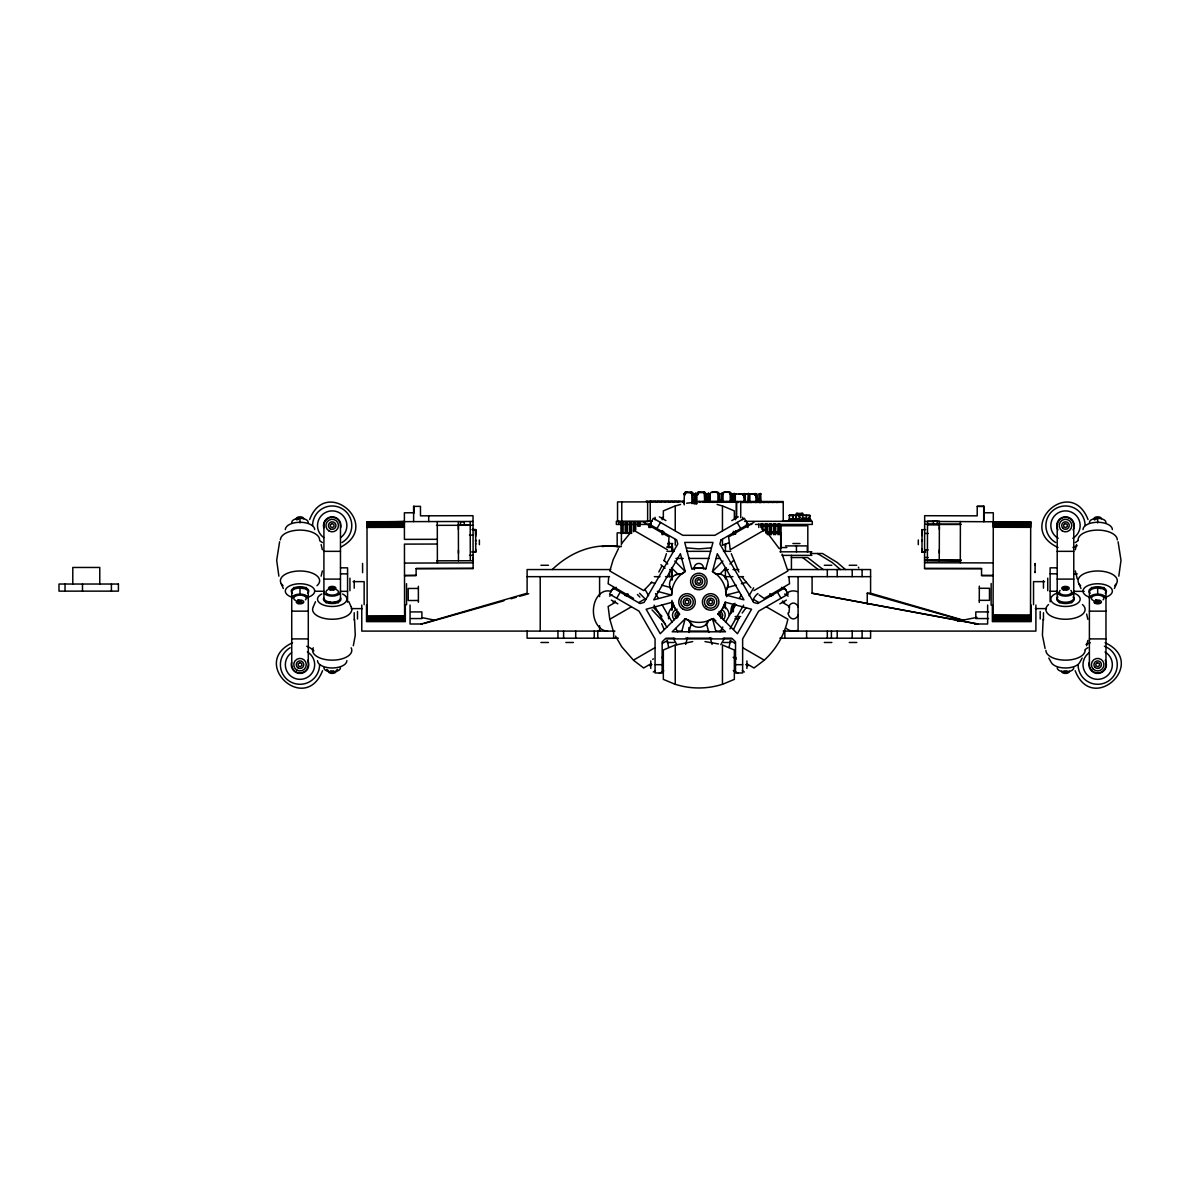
<?xml version="1.0" encoding="UTF-8"?>
<svg xmlns="http://www.w3.org/2000/svg" width="1180" height="1180" viewBox="0 0 1180 1180"><rect width="100%" height="100%" fill="white"/><g stroke="black" fill="none" stroke-linecap="round" stroke-linejoin="round"><path stroke-width="1.5" d="M362.599 572.654L362.57 563.421M475.658 534.57L475.643 529.614L472.015 529.614L475.643 529.687L475.673 536.369M671.892 610.34L671.907 602.995M671.936 579.115L671.936 569.925M671.951 551.562L671.966 543.744L673.101 551.104M671.951 609.47L671.966 600.34M671.981 580.265L671.995 567.477M672.01 551.06L672.025 543.759M683.987 503.624L684.474 493.122L685.742 492.06L690.005 492.031L691.849 494.273L691.923 503.624M696.76 503.624L696.834 494.243L698.516 492.06L702.793 492.031L704.239 493.211L704.711 501.839M710.006 501.825L710.021 494.656A3.083 2.183 -90 0 1 711.761 492.06L716.024 492.031A3.127 2.213 -90 0 1 717.927 494.671L717.942 501.839M725.39 608.659L725.39 602.98M725.405 579.011L725.42 567.949M725.42 551.355L725.435 543.98M925.607 552.255L921.978 552.24L922.023 534.629M922.008 541.192L922.008 540.145L922.008 540.942M922.037 535.617L922.037 529.614L922.023 534.363M961.066 560.825L927.392 560.382M939.339 529.363L939.354 521.221L927.524 521.191L927.392 560.751M993.073 620.562L993.309 512.784L984.076 512.769M792.812 519.51L796.117 518.772L796.131 515.453M918.291 544.673L918.306 539.983M981.554 575.53L993.162 575.545L981.554 575.53L981.568 568.568L924.545 568.539L924.663 515.704L977.202 515.837L977.232 506.353L984.091 506.368L984.061 521.59M939.295 553.096L939.354 526.649M960.387 521.53L960.299 562.742M983.692 521.59L983.722 506.368M1030.7 521.781L1030.494 620.591L993.073 620.474M1035.096 571.813C1035.081 576.725 1035.126 557.904 1035.111 565.073M921.993 551.399L922.008 548.626M922.023 533.611L922.037 529.687L925.666 529.614M933.424 524.436L933.439 520.749L937.23 520.749L937.215 524.451M939.295 549.909L939.221 560.766M979.282 602.449L979.326 586.135M991.112 605.163L991.156 583.481M404.489 563.096L473.121 562.86M416.127 575.427L404.519 575.545L416.127 575.53L416.112 568.568L473.136 568.45L416.112 568.568M437.382 562.934L437.293 521.56M725.42 547.358L725.449 544.039M475.643 529.614L475.717 552.24L472.089 552.255M921.978 552.24L925.621 551.694M437.338 544.039L404.445 544.113L404.607 620.606L367.201 620.591L404.622 620.031M608.674 577.625L608.143 583.746L633.557 598.422M668.544 543.066L669.06 536.944L643.646 522.268M789.007 612.612L789.538 606.49L782.192 602.257M806.338 515.453L806.338 517.961L802.828 517.961L802.828 515.321L809.746 515.453M1043.15 619.294L1042.412 635.224L1045.082 648.454M729.152 647.186L730.154 641.124M728.119 585.28L725.612 591.254L726.128 595.118L743.931 599.853L717.293 553.7L712.484 571.489A27.288 27.288 0 0 1 726.128 595.118L738.592 591.814M321.137 576.165L322.346 570.943M353.322 645.726L355.269 635.224L354.531 619.294M1075.334 549.747L1076.558 544.526M1086.618 645.726L1087.842 640.504M1118.802 576.165L1121 560.338L1118.094 541.782M666.39 553.7L664.075 560.913M279.601 541.782L276.681 560.338L278.878 576.165M685.639 644.413L687.468 637.584M688.84 632.48L691.126 623.94M705.906 568.775L712.971 542.417L684.725 542.417L691.775 568.775A27.288 27.288 0 0 1 705.906 568.775L698.84 567.831L691.775 568.775M681.834 631.197L685.197 618.748A27.288 27.288 0 0 0 712.484 618.748L725.479 631.802L672.202 631.802L685.197 618.748L688.81 620.252L692.734 625.385M720.228 616.845L720.98 614.942L719.712 613.335L717.691 613.63M309.661 519.525C326.241 475.924 382.202 525.262 341.035 546.93M322.538 670.712C305.045 715.39 249.083 662.747 292.566 642.731M725.199 602.183L722.47 608.762L718.133 614.411L737.426 633.704L751.557 609.249L725.199 602.183A27.288 27.288 0 0 1 718.133 614.411M733.606 629.338L738.887 618.246M313.423 606.446L315.503 601.741M1114.377 588.51L1116.457 583.805M791.057 518.625L790.526 519.79M798.536 518.625L798.005 519.79M789.199 519.79L789.745 518.625L791.308 518.625L790.851 520.011M796.692 519.79L797.223 518.625L798.786 518.625L798.329 520.011M789.523 520.011L789.981 518.625M797.016 520.011L797.459 518.625M705.861 624.692L708.959 620.208L712.484 618.748L715.847 631.197M618.409 548.685L613.128 559.777L609.824 570.987L643.779 590.59L651.832 582.124M658.809 572.005L661.655 566.562M1082.178 658.057L1079.671 662.541A14.676 7.331 0 0 1 1065.496 667.983A14.676 7.331 0 0 1 1051.321 662.541L1048.799 658.057M616.712 598.26L620.267 592.109M656.95 528.581L660.505 522.43M720.051 631.757L722.809 626.993M725.553 622.214L735.671 604.706M739.344 598.349L741.173 595.163M720.803 644.663L724.446 638.336M729.919 628.866L743.606 605.163M749.079 595.694L753.637 587.788M792.857 515.601L789.302 515.321L789.302 520.011M621.698 543.493L629.442 533.965M742.161 613.04L745.849 608.128M744.3 494.051L742.692 494.995L745.332 494.081L745.244 502.503L745.318 497.237A4.145 2.935 -90 0 0 742.795 494.051L732.352 494.022A3.216 2.272 -90 0 0 730.966 494.686M788.609 519.79L810.852 520.056L808.757 519.82M694.504 503.963L694.504 493.815L696.126 493.24L696.628 503.963M707.558 502.282L708.074 493.24L709.696 493.815L709.696 502.282M720.921 502.282L721.423 493.24L723.045 493.815L723.045 502.282M733.178 502.282L733.178 493.815L736.158 493.992M738.562 494.007L740.686 494.007M745.967 494.037L748.105 494.037M750.406 494.037L752.53 494.037M758.976 502.533L758.976 494.066L760.598 493.491L761.1 502.533M722.883 561.046L712.484 571.489L715.508 573.819L720.951 574.262M679.547 614.411L660.254 633.704L646.139 609.249L672.482 602.183A27.288 27.288 0 0 0 679.547 614.411L675.211 608.762L672.482 602.183M719.918 574.041L726.172 567.787M729.933 564.04L733.68 560.294M651.98 502.193L653.042 501.264L653.042 502.193M656.272 502.193L657.319 501.264L657.319 502.193M660.549 502.193L661.597 501.264L661.597 502.193M664.827 502.193L665.889 501.264L665.889 502.193M669.119 502.193L670.166 501.264L670.166 502.193M673.397 502.193L674.444 501.264L674.444 502.193M677.674 502.193L678.736 501.264L678.736 502.193M681.966 502.193L683.014 501.264L683.014 502.193M704.121 502.385L705.183 501.441L705.183 502.385M708.413 502.385L709.46 501.441L709.46 502.385M712.691 502.385L713.753 501.441L713.753 502.385M716.968 502.385L718.03 501.441L718.03 502.385M721.26 502.385L722.308 501.441L722.308 502.385M725.538 502.385L726.6 501.441L726.6 502.385M729.815 502.385L730.877 501.441L730.877 502.385M734.108 502.385L735.155 501.441L735.155 502.385M742.5 502.503L743.562 501.574L743.562 502.503M746.793 502.503L747.84 501.574L747.84 502.503M751.07 502.503L752.117 501.574L752.117 502.503M755.348 502.503L756.41 501.574L756.41 502.503M759.64 502.503L760.687 501.574L760.687 502.503M763.917 502.503L764.965 501.574L764.965 502.503M768.195 502.503L769.257 501.574L769.257 502.503M772.487 502.503L773.534 501.574L773.534 502.503M776.764 502.503L777.812 501.574L777.812 502.503M781.042 502.503L782.104 501.574L782.104 502.503M693.265 503.624L692.616 492.901L684.916 492.547M706.053 501.839L705.183 492.635L697.69 492.547M763.829 660.549L754.035 667.983L746.689 663.735M796.117 518.772L794.332 519.51M611.314 590.148L616.196 587.33M731.792 520.601L738.311 516.84M609.544 596.121L612.007 594.691M613.099 602.272L615.193 601.062M624.825 595.502L627.863 593.747M615.488 602.257L608.143 606.49L609.691 618.674M626.226 596.062L628.439 594.779M754.035 522.268L728.621 536.944L730.154 549.128M631.197 606.918L609.824 619.249L613.128 630.474M638.808 602.523L643.779 599.661M730.302 549.703L764.257 530.1M654.797 647.805L633.439 660.151L621.698 646.758L615.547 636.123M662.408 643.41L667.379 640.548M753.902 590.59L787.856 570.987L782.134 554.128M650.991 663.735L643.646 667.983L633.867 660.549M661.715 657.555L662.924 656.847M649.782 665.815L651.876 664.591M653.322 671.966L655.431 670.742M659.384 673.411L663.735 670.889M779.847 603.85L786.367 600.089M652.673 659.251L653.44 658.868M1072.93 547.505L1077.148 545.765M1086.013 644.487L1090.232 642.731M330.297 589.735L330.297 587.891L333.793 587.64L334.102 588.643L332.495 589.292M298.098 601.594L298.098 599.75L301.903 602.346L298.407 602.611L298.098 601.594L299.705 600.959M301.903 600.502L300.31 601.136L300.31 602.98M1063.593 589.735L1063.593 587.891L1067.104 587.64L1067.399 588.643L1065.791 589.292M1095.778 601.594L1095.778 599.75L1099.583 602.346L1096.072 602.611L1095.778 601.594L1097.385 600.959M1099.583 600.502L1097.975 601.136L1097.975 602.98M1065.791 672.541L1067.399 671.907M674.665 506.132L663.337 510.896L663.337 519.377M723.016 544.998L728.783 542.844M674.665 645.239L663.337 650.003L663.337 679.356L674.665 684.12M723.016 684.12L734.344 679.356L734.344 650.003L723.016 645.239M792.812 519.997L793.815 520.011L792.857 515.321M675.683 574.704L682.099 573.864L685.197 571.489L680.388 553.7L653.75 599.853L671.553 595.118A27.288 27.288 0 0 1 685.197 571.489L674.798 561.046M421.231 623.999L527.106 593.23L527.106 569.557L610.798 569.557M680.58 504.435L675.24 505.969L675.24 530.646M424.092 623.497L503.86 600.797M510.955 598.776L516.265 597.257M519.82 596.254L528.684 593.732M727.662 587.404L736.187 585.118M741.32 583.746L746.439 582.374M957.393 621.27L976.952 617.376M679.488 613.335L677.453 613.63L676.701 615.532L677.969 617.14M686.598 503.226L692.704 502.488M711.083 547.904L698.84 548.892L686.598 547.904M692.704 641.596L675.24 645.077L675.24 684.282C690.477 689.194 707.218 689.194 722.455 684.282L722.455 645.077M795.999 515.321L795.999 518.772M803.197 515.321L802.164 515.321M796.131 515.336L809.893 515.321L809.893 520.011M413.59 506.382L420.464 506.353L420.478 515.837L473.018 515.704L473.136 568.539M413.605 512.769L404.386 512.799L404.43 539.378L437.338 539.304M473.033 521.472L366.98 521.737L367.201 620.591M366.98 521.944L404.401 521.59L366.98 522.224M366.98 522.607L404.401 522.519M366.98 523.079L404.401 523.005M366.98 523.64L404.401 523.566M366.98 524.289L404.401 524.215M366.995 524.997L404.401 524.923M458.356 521.575L458.371 525.115L470.2 525.085L470.304 560.382M436.526 525.351L473.047 525.262M366.995 525.764L404.401 525.675M366.995 526.56L404.416 526.486M366.995 527.401L404.416 527.312M469.493 535.145L473.062 535.13M472.059 551.694L475.688 551.679M469.537 555.352L473.106 555.352M436.615 560.825L473.121 560.736M418.369 588.451L408.192 588.466L408.221 600.517L418.399 600.487M367.187 615.886L404.607 615.798M367.187 616.727L404.607 616.653M367.187 617.538L404.607 617.465M367.187 618.291L404.607 618.217M367.187 618.969L404.607 618.88M367.187 619.544L404.607 619.456M404.607 619.928L367.201 620.016L374.326 620.09M685.447 492.163L687.07 492.06M698.236 492.163L699.858 492.06M685.167 492.325L686.509 492.325M690.816 492.414L692.159 492.414M697.955 492.325L699.283 492.325M703.59 492.414L704.947 492.414M691.052 492.635L692.395 492.635M703.826 492.635L705.183 492.635M691.259 492.901L692.616 492.901M704.047 492.901L705.404 492.901M691.451 493.211L692.808 493.211M697.247 493.122L698.59 493.122M704.239 493.211L705.596 493.211M684.297 493.461L685.624 493.461M691.878 493.24L692.94 493.815M697.085 493.461L698.413 493.461M704.947 493.24L706.009 493.815L706.009 502.282M730.007 493.24L731.63 493.815L731.63 502.282M691.613 493.535L692.97 493.535M704.401 493.535L705.758 493.535M684.164 493.83L685.492 493.83M691.746 493.904L693.102 493.904M694.504 493.815L696.628 493.815M696.938 493.83L698.265 493.83M704.534 493.904L706.009 493.815M707.558 493.815L709.696 493.815M719.372 493.815L718.31 493.24L719.372 493.815L719.299 502.385M720.921 493.815L723.045 493.815M729.505 493.815L731.63 493.815M733.178 493.815L735.317 493.815L735.317 502.282M756.793 497.429L756.793 494.037L743.12 494.051L745.244 494.051M758.976 494.066L761.1 494.066M684.061 494.243L685.388 494.243M691.849 494.273L693.191 494.273M696.834 494.243L698.162 494.243M704.622 494.273L705.979 494.273M743.429 494.287L744.757 494.287M753.106 494.051C757.752 493.491 757.899 499.214 757.28 502.4M683.987 494.656L685.329 494.656M691.908 494.671L693.25 494.671M696.775 494.656L698.103 494.656M704.681 494.671L706.038 494.671M743.164 494.479L744.492 494.479M754.079 494.273L755.967 494.686M742.913 494.715L744.241 494.715M754.669 494.686L756.233 494.951M754.935 494.951L756.483 495.261M755.185 495.261L756.69 495.6M755.407 495.6L756.882 495.983M755.598 495.983L757.044 496.397M755.746 496.397L757.177 496.824M755.879 496.824L757.265 497.267M718.709 500.276L721.688 500.276M756.557 500.276L759.551 500.276M719.048 500.571L721.998 500.571M645.962 501.264L684.267 501.264L684.267 504.848M698.103 501.441L783.24 501.574L783.24 521.28M797.827 513.433C790.851 513.448 808.374 513.433 801.367 513.448M789.302 515.321L797.621 515.321M789.405 515.453L802.312 515.321M799.199 516.309L799.273 516.309A10.502 7.434 90 0 0 809.893 516.324L809.746 516.324M792.931 518.772L793.063 515.336M789.981 519.082L791.308 519.082M797.459 519.082L798.786 519.082M801.19 519.82L803.3 520.056L802.194 520.056M800.866 520.056L801.781 519.82M808.418 520.056L809.333 519.82M810.852 520.056L809.303 518.654L810.07 519.82M647.378 520.985L652.142 520.985M782.311 521.206L789.125 521.206M651.729 521.324L616.358 521.324L616.358 524.436L649.915 524.436M744.492 521.324L812.283 521.324L812.283 524.436L755.495 524.436M746.335 524.436L751.822 524.436M762.752 525.779L807.813 525.779L807.813 551.812M663.116 531.929L663.942 531.929M766.735 531.929L768.416 531.929M770.997 531.929L772.664 531.929M775.245 531.929L776.912 531.929M630.533 532.873L617.17 532.873L617.17 546.65M732.795 532.873L735.627 532.873M765.79 532.873L780.673 532.873L780.673 551.812M667.629 543.523L672.718 543.523M792.886 543.523L799.996 543.523M785.556 545.898L807.312 545.898L807.312 551.812M666.626 547.077L671.361 547.077M668.101 547.535L672.099 547.535M780.423 547.535L786.854 547.535M323.91 551.34L340.474 551.34M666.921 551.34L674.223 551.34M686.981 551.34L710.699 551.34M723.473 551.34L730.759 551.34M1057.206 551.34L1073.771 551.34M779.951 551.812L811.84 551.812M810.439 553.509L822.519 553.509L837.225 562.476L845.47 569.557M782.03 555.367L811.84 555.367M791.338 557.535L807.666 557.535L823.227 569.557M675.875 558.435L683.22 558.435M688.737 558.435L708.944 558.435M716.304 558.435L719.977 558.435M540.927 565.279L548.449 565.279M824.319 565.279L831.841 565.279M849.217 565.279L856.739 565.279M340.474 567.831L347.569 567.831L347.569 602.183M1057.206 567.831L1050.112 567.831L1050.112 601.874M669.606 569.557L671.287 569.557M724.402 569.557L728.326 569.557M732.987 569.557L738.857 569.557M788.092 569.557L870.589 569.557L870.589 593.23L964.104 620.4M1050.112 573.819L1057.206 573.819M340.474 573.864L347.569 573.864M1073.771 573.864L1077.252 573.864M527.106 576.666L609.5 576.666M654.34 576.666L659.974 576.666M665.461 576.666L672.777 576.666M724.402 576.666L732.987 576.666M738.533 576.666L743.503 576.666M788.181 576.666L870.589 576.666M323.91 579.1L340.474 579.1M1057.206 579.1L1073.771 579.1M353.1 581.637L364.148 581.637L364.148 604.662M1044.58 581.637L1033.547 581.637L1033.547 604.662M315.237 591.254L323.91 591.254M1050.112 591.254L1057.206 591.254M340.474 591.342L347.569 591.342M1073.771 591.342L1084.184 591.342M812.091 576.666L812.091 593.23L978.161 623.999M867.241 604.086L867.241 593.23L870.589 593.23M736.158 605.37L732.514 605.37L732.514 611.786M351.257 608.615L362.304 608.615M1035.376 608.615L1046.424 608.615M291.726 611.152L308.29 611.152M1089.391 611.152L1105.97 611.152M410.965 611.919L421.894 611.919L421.894 618.556L410.965 618.556M988.545 611.919L975.801 611.919L975.801 618.556L988.545 618.556M735.17 616.58L740.627 616.58M422.529 623.999L410.05 623.999L410.05 605.06M974.503 623.999L987.631 623.999L987.631 605.06M614.928 631.094L361.773 631.094L361.773 605.06M677.025 631.094L682.114 631.094M708.782 631.094L688.899 631.094L688.899 627.539M715.567 631.094L722.352 631.094M783.284 631.094L1035.907 631.094L1035.907 605.06M618.364 638.203L527.106 638.203L527.106 631.094M665.933 638.203L674.798 638.203M685.551 638.203L711.747 638.203M723.178 638.203L731.762 638.203M779.847 638.203L870.589 638.203L870.589 631.094M291.726 638.911L308.29 638.911M1089.391 638.911L1105.97 638.911M540.927 642.481L548.449 642.481M565.854 642.481L573.377 642.481M667.098 642.481L674.119 642.481M723.576 642.481L730.966 642.481M824.319 642.481L831.841 642.481M849.261 642.481L856.783 642.481M655.062 664.679L662.157 664.679M735.524 664.679L742.633 664.679M977.232 506.368L984.091 506.382M924.648 521.457L933.587 521.486M937.156 521.486L1030.7 521.944M1030.7 522.165L993.28 522.091L996.849 522.15M993.28 522.46L1030.7 522.548M993.28 522.932L1030.7 523.02M993.28 523.492L1030.7 523.581M993.28 524.141L1030.7 524.215M924.648 524.289L960.387 524.363M993.28 524.849L1030.7 524.923M993.28 525.601L1030.686 525.69M993.28 526.413L1030.686 526.501M993.265 527.254L1030.686 527.327M924.619 533.434L928.203 533.434M924.589 549.895L928.159 549.895M924.574 557.491L928.144 557.491M924.574 559.777L928.144 559.777M924.574 560.736L960.299 560.81M924.56 562.757L993.191 562.919M981.568 568.568L924.545 568.539M979.312 588.289L989.489 588.304L989.474 600.34L979.297 600.325M993.073 614.854L1030.494 614.942M993.073 615.695L1030.494 615.768M993.073 616.506L1030.494 616.58M993.073 617.258L1030.494 617.347M993.073 617.966L1030.494 618.054M993.073 618.615L1030.494 618.689M993.073 619.175L1030.494 619.249M993.073 619.648L1030.494 619.736M993.073 620.031L1030.479 620.105M993.073 620.297L1030.494 620.37M961.198 524.363L927.51 524.422M927.524 524.658L939.354 524.687M927.436 559.763L961.11 559.836M703.855 492.016L704.681 492.237M691.067 492.016L691.908 492.237M704.991 641.596L718.487 643.941M812.091 593.23L977.409 623.999M422.514 617.73L434.963 620.208M657.319 591.342L671.553 595.118L672.054 591.342L669.724 586.416M651.257 582.374L654.679 583.289M661.508 585.118L670.048 587.404M867.241 593.23L962.954 620.459M717.115 504.435L722.455 505.969L722.455 530.646M723.016 506.132L734.344 510.896L734.344 519.377M1063.593 671.907L1065.201 672.541M1058.047 547.505C1014.564 527.49 1070.54 474.862 1088.019 519.525M1105.114 642.731C1148.612 662.747 1092.636 715.39 1075.157 670.712M817.489 553.509L832.195 562.476L840.455 569.557M659.384 516.84L665.904 520.601M781.485 587.33L786.367 590.148M784.553 594.056L788.152 596.121M769.817 593.747L772.856 595.502M782.488 601.062L784.597 602.272M770.26 595.369L771.469 596.062M633.439 530.1L667.379 549.703M753.902 599.661L758.873 602.523M766.484 606.918L787.856 619.249C784.494 634.899 776.115 649.398 764.257 660.151L742.884 647.805M730.302 640.548L735.273 643.41M734.757 656.847L735.966 657.555M733.134 657.275L736.173 659.03M745.804 664.591L747.913 665.815M742.264 670.742L744.359 671.966M611.314 600.089L617.833 603.85M733.296 670.52L738.311 673.411M755.672 494.464L755.171 493.461L756.793 494.037M802.651 557.535L818.197 569.557M759.079 594.912L764.124 598.422L789.538 583.746L789.007 577.625M777.133 502.503L776.086 501.574L776.086 502.503M772.856 502.503L771.794 501.574L771.794 502.503M768.563 502.503L767.516 501.574L767.516 502.503M764.286 502.503L763.239 501.574L763.239 502.503M758.947 501.574L760.009 502.503M755.716 502.503L754.669 501.574L754.669 502.503M751.439 502.503L750.392 501.574L750.392 502.503M747.161 502.503L746.099 501.574L746.099 502.503M742.884 502.503L741.822 501.574L741.822 502.503M738.592 502.503L737.544 501.574L737.544 502.503M730.199 502.385L729.137 501.441L729.137 502.385M725.907 502.385L724.859 501.441L724.859 502.385M721.629 502.385L720.582 501.441L720.582 502.385M717.351 502.385L716.29 501.441L716.29 502.385M713.059 502.385L712.012 501.441L712.012 502.385M708.782 502.385L707.735 501.441L707.735 502.385M704.504 502.385L703.442 501.441L703.442 502.385M700.212 502.385L699.165 501.441L699.165 502.385M678.058 502.193L676.996 501.264L676.996 502.193M673.765 502.193L672.718 501.264L672.718 502.193M669.488 502.193L668.426 501.264L668.426 502.193M665.21 502.193L664.148 501.264L664.148 502.193M660.918 502.193L659.871 501.264L659.871 502.193M656.641 502.193L655.578 501.264L655.578 502.193M652.363 502.193L651.301 501.264L651.301 502.193M648.071 502.193L647.024 501.264L647.024 502.193M750.937 587.729L742.161 577.197M664.001 560.279L667.747 564.025M671.494 567.772L677.748 574.026M639.56 593.23L645.784 599.632M653.248 607.331L661.965 616.299M637.436 594.514L639.87 597.08M652.053 609.898L665.461 623.999M768.239 533.965L779.272 548.685M737.19 522.43L740.73 528.581M777.413 592.109L780.968 598.26M655.593 593.57L658.351 598.349M662.024 604.706L672.128 622.214M675.801 628.586L677.645 631.757M644.959 589.366L648.617 595.694M654.089 605.163L666.848 627.288M673.234 638.336L676.878 644.663M858.406 567.182L858.789 567.934M738.887 572.005L731.305 553.7M1078.904 583.805L1080.983 588.51M348.882 601.741L350.962 606.446M281.238 583.805L283.318 588.51M661.655 623.674L664.075 629.338M1063.593 587.891L1063.888 588.909L1067.104 589.484L1067.104 587.64M330.297 587.891L330.592 588.909L333.793 589.484L333.793 587.64M706.554 623.925L708.841 632.465M710.227 637.584L712.056 644.413M1077.266 578.893L1075.334 570.943M1086.618 614.072L1087.842 619.294M321.137 544.526L322.346 549.747M667.526 641.124L668.544 647.186M458.371 525.115L458.459 553.317M475.673 540.942L475.673 540.145L475.673 541.192M458.386 525.292L458.4 529.554M730.214 501.839L730.184 494.671A3.127 2.213 -90 0 0 728.281 492.031L724.019 492.06A3.083 2.183 -90 0 0 722.44 493.83M479.375 539.983L479.39 544.673M470.2 521.545L470.2 525.085M428.709 515.822L428.709 521.575M418.369 586.312L418.399 602.257M413.959 506.368L413.974 513.138M413.605 506.368L413.634 521.604M406.525 583.672L406.569 604.794M731.541 501.839L731.541 494.671A3.127 2.213 -90 0 0 729.358 492.016L725.361 492.06A3.083 2.183 -90 0 0 724.535 492.547M719.284 501.839L719.269 494.671A3.127 2.213 -90 0 0 717.086 492.016L713.089 492.06A3.083 2.183 -90 0 0 712.263 492.547M475.688 543.257L475.688 544.275M475.702 549.379L475.717 552.004M473.106 557.491L473.121 559.777M464.286 525.1L464.286 521.796L460.495 521.811L460.495 525.115M458.445 550.16L458.459 560.766M1089.391 522.43A8.29 4.145 0 0 1 1097.68 518.286L1097.68 522.902M1097.68 587.979A8.29 4.145 0 0 1 1105.97 592.109L1105.97 664.679A8.29 8.29 0 0 1 1097.68 672.954A8.29 8.29 0 0 1 1089.391 664.679L1089.391 592.109A8.29 4.145 0 0 1 1097.68 587.979L1097.68 594.115A8.29 4.145 0 0 1 1105.97 598.26M1096.072 600.768L1096.072 602.611M1065.201 587.256L1065.201 589.1M1047.737 578.171L1047.737 590.708M1043.459 580.678L1043.459 588.201M1043.459 612.73L1043.459 620.252M1040.2 611.476L1040.2 618.999M1031.173 605.06L1031.173 621.624L992.365 621.624L992.365 605.06M862.108 569.557L862.108 576.666M862.108 631.094L862.108 638.203M852.211 569.557L852.211 576.666M852.211 631.094L852.211 638.203M837.21 569.557L837.21 576.666M837.21 631.094L837.21 638.203M831.413 631.094L831.413 638.203M827.313 569.557L827.313 576.666M827.313 631.094L827.313 638.203M811.162 551.812L811.162 555.367M806.604 631.094L806.604 638.203M799.273 515.321L799.273 520.011M798.093 576.666L798.093 631.094M796.441 545.898L796.441 551.812M791.426 555.367L791.426 569.557M784.848 631.094L784.848 638.203M781.042 525.779L781.042 548.346M780.024 523.979L780.024 534.658M779.095 501.574L779.095 502.503M778.962 523.979L778.962 534.658M777.9 523.979L777.9 534.658M775.702 523.979L775.702 534.658M774.803 501.574L774.803 502.503M774.64 523.979L774.64 534.658M773.579 523.979L773.579 534.658M771.381 523.979L771.381 534.658M770.525 501.574L770.525 502.503M770.319 523.979L770.319 534.658M769.257 523.979L769.257 534.658M767.28 523.979L767.28 534.658M766.248 501.574L766.248 502.503M766.218 523.979L766.218 532.873M765.142 523.979L765.142 531.089M763.017 523.979L763.017 531.089M761.956 501.574L761.956 502.503M761.956 523.979L761.956 529.319M760.894 523.979L760.894 527.534M760.038 493.491L760.038 502.533M758.784 523.979L758.784 527.534M757.678 501.574L757.678 502.503M755.967 497.267L755.967 502.4M753.4 501.574L753.4 502.503M749.846 502.503L749.846 494.051L748.223 493.461L747.707 502.503M749.108 501.574L749.108 502.503M748.769 493.461L748.769 502.503M747.913 523.979L747.913 527.534M746.911 521.811L746.911 526.841M746.911 660.918L746.911 668.441M744.831 501.574L744.831 502.503M744.182 493.461L744.182 497.429M744.02 502.37L744.02 497.237A4.145 2.935 -90 0 0 741.173 494.022M742.633 517.283L742.633 519.716M740.73 501.574L740.73 517.71M740.553 501.574L740.553 502.503M736.482 517.71L736.482 501.574L736.409 517.577M735.524 517.283L735.524 519.716M735.524 530.838L735.524 534.348M734.24 493.24L734.24 502.282M734.344 531.752L734.344 534.024M733.444 531.28L733.444 534.835M733.355 605.37L733.355 611.786M732.146 501.441L732.146 502.385M727.868 501.441L727.868 502.385M723.591 501.441L723.591 502.385M722.455 539.422L722.455 545.16M721.983 493.24L721.983 502.282M715.021 501.441L715.021 502.385M710.744 501.441L710.744 502.385M708.634 493.24L708.634 502.282M706.451 501.441L706.451 502.385M702.174 501.441L702.174 502.385M695.566 493.24L695.566 503.963M680.005 501.264L680.005 502.193M675.727 501.264L675.727 502.193M675.24 539.422L675.24 545.16M671.435 501.264L671.435 502.193M669.606 571.341L669.606 576.666M669.03 542.033L669.03 547.077M668.544 618.763L668.544 615.237A10.178 10.178 0 0 1 673.633 606.432M668.205 543.715L668.205 547.077M667.157 501.264L667.157 502.193M663.337 531.752L663.337 534.024M663.027 531.103L663.027 534.658M662.88 501.264L662.88 502.193M662.157 517.283L662.157 519.716M662.157 530.838L661.965 534.658M658.588 501.264L658.588 502.193M655.062 517.283L655.062 519.716M654.31 501.264L654.31 502.193M650.976 523.979L650.976 527.534M650.77 521.811L650.77 523.684M650.77 524.303L650.77 527.445M650.77 660.918L650.77 668.441M650.21 501.264L650.21 520.985M650.033 501.264L650.033 502.193M649.915 523.979L649.915 527.534M648.852 523.979L648.852 527.534M640.003 522.784L640.003 526.354M638.941 522.784L638.941 526.354M637.879 522.784L637.879 526.354M635.74 522.784L635.74 529.909M634.678 522.784L634.678 529.909M633.616 522.784L633.616 531.693M631.58 522.784L631.58 533.463M630.518 522.784L630.518 533.463M629.456 522.784L629.456 533.463M627.332 522.784L627.332 533.463M626.27 522.784L626.27 533.463M625.208 522.784L625.208 533.463M623.099 522.784L623.099 533.463M622.037 522.784L622.037 533.463M621.786 501.913L621.786 521.634M621.418 532.873L621.418 544.924M620.975 522.784L620.975 533.463M618.88 521.324L618.689 524.436M613.644 631.094L613.644 638.203M599.588 576.666L599.588 596.623M599.588 625.651L599.588 631.094M597.788 631.094L597.788 638.203M594.263 631.094L594.263 638.203M575.707 631.094L575.707 638.203M563.612 631.094L563.612 638.203M557.948 631.094L557.948 638.203M540.219 576.666L540.219 631.094M405.33 605.06L405.33 621.624L366.508 621.624L366.508 605.06M357.496 611.476L357.496 618.999M354.221 580.678L354.221 588.201M354.221 612.73L354.221 620.12M349.944 578.171L349.944 590.708M331.89 587.256L331.89 589.1M308.29 522.43A8.29 4.145 0 0 0 300 518.286L300 522.902M300 587.979A8.29 4.145 0 0 1 308.29 592.109L308.29 664.679A8.29 8.29 0 0 1 300 672.954A8.29 8.29 0 0 1 291.726 664.679L291.726 592.109A8.29 4.145 0 0 1 300 587.979L300 594.115A8.29 4.145 0 0 0 291.726 598.26M298.407 600.768L298.407 602.611M111.407 584.026L111.407 591.136M99.769 584.026L99.769 567.462L72.791 567.462L72.791 584.026M82.497 584.026L82.497 591.136M65.033 584.026L65.033 591.136M724.048 606.432A10.178 10.178 0 0 1 729.137 615.237M739.285 617.848A7.936 5.605 -90 0 1 735.037 618.645M731.069 613.025A7.936 5.605 -90 0 1 735.037 603.319M786.367 593.481A20.119 14.219 -90 0 1 797.164 591.593M796.957 630.445A20.119 14.219 -90 0 1 786.175 628.321M788.535 607.022A7.936 5.605 -90 0 1 798.24 607.022M798.24 614.942A7.936 5.605 -90 0 1 792.65 618.836A7.936 5.605 -90 0 1 787.975 613.025M726.497 596.652A20.119 14.219 -90 0 1 728.414 594.41M752.663 600.797A20.119 14.219 -90 0 1 757.914 593.481M607.523 631.094A20.119 14.219 -90 0 1 593.54 608.202A20.119 14.219 -90 0 1 611.402 591.593M732.087 494.966A3.216 2.272 -90 0 1 733.4 494.051M694.46 569.645A4.632 4.632 0 0 1 698.383 563.421A4.632 4.632 0 0 1 703.383 568.804M676.848 618.497A3.761 3.761 0 0 1 677.748 611.609M674.296 619.677A6.269 6.269 0 0 1 677.099 609.175M718.959 611.476A3.761 3.761 0 0 1 720.847 618.497M722.101 609.809A6.269 6.269 0 0 1 723.399 619.677M715.818 620.665A6.269 6.269 0 0 1 713.531 618.379M552.211 569.557A137.588 97.291 -90 0 1 619.603 547.092M602.154 546.576A137.588 97.291 -90 0 1 621.432 546.576M660.903 564.704A137.588 97.291 -90 0 1 665.004 568.303M1070.924 590.413A6.269 3.142 0 0 1 1065.496 595.118A6.269 3.142 0 0 1 1060.068 590.413M1069.124 671.037A3.761 1.888 0 0 1 1065.496 673.411A3.761 1.888 0 0 1 1061.852 671.037M1067.118 670.845A6.269 3.142 0 0 1 1063.873 670.845M1093.24 600.487A6.269 3.142 0 0 1 1092.872 596.254A6.269 3.142 0 0 1 1101.279 595.694A6.269 3.142 0 0 1 1103.108 599.824M1094.421 519.657A3.761 1.888 0 0 1 1096.707 516.899A3.761 1.888 0 0 1 1101.442 518.713M1094.538 519.716A6.269 3.142 0 0 1 1096.058 519.392M1073.771 591.976A8.29 4.145 0 0 1 1065.496 596.121A8.29 4.145 0 0 1 1057.206 591.976M1073.771 667.821A8.29 4.145 0 0 1 1065.496 671.966A8.29 4.145 0 0 1 1057.206 667.821M1089.391 598.26A8.29 4.145 0 0 1 1097.68 594.115M1097.68 518.286A8.29 4.145 0 0 1 1105.97 522.43M1057.914 529.953A8.762 8.762 0 0 1 1065.496 516.811A8.762 8.762 0 0 1 1073.077 529.953M1058.15 538.272A14.676 14.676 0 0 1 1054.256 516.132A14.676 14.676 0 0 1 1076.735 516.132A14.676 14.676 0 0 1 1072.827 538.272M1078.092 540.573A19.603 19.603 0 0 1 1075.29 542.534M1055.687 542.534A19.603 19.603 0 0 1 1055.687 508.595A19.603 19.603 0 0 1 1085.099 525.572M1072.827 592.803A14.676 7.331 0 0 1 1076.735 603.865A14.676 7.331 0 0 1 1054.256 603.865A14.676 7.331 0 0 1 1058.15 592.803M1082.473 604.558A19.603 9.794 0 0 1 1065.496 619.249A19.603 9.794 0 0 1 1048.519 604.558M1085.099 650.342A19.603 9.794 0 0 1 1065.496 660.151A19.603 9.794 0 0 1 1045.893 650.342M1073.077 596.962A8.762 4.381 0 0 1 1065.496 603.541A8.762 4.381 0 0 1 1057.914 596.962M1059.301 602.818A8.762 4.381 0 0 1 1061.115 602.125M1069.877 602.125A8.762 4.381 0 0 1 1071.691 602.818M1083.004 529.599A14.676 7.331 0 0 1 1097.68 522.268A14.676 7.331 0 0 1 1112.357 529.599M1090.35 597.449A14.676 7.331 0 0 1 1086.441 586.372A14.676 7.331 0 0 1 1108.92 586.372A14.676 7.331 0 0 1 1105.011 597.449M1080.703 585.693A19.603 9.794 0 0 1 1097.68 570.987A19.603 9.794 0 0 1 1114.658 585.693M1078.078 539.894A19.603 9.794 0 0 1 1097.68 530.1A19.603 9.794 0 0 1 1117.283 539.894M1105.011 651.965A14.676 14.676 0 0 1 1109.185 673.78A14.676 14.676 0 0 1 1087.001 674.739A14.676 14.676 0 0 1 1089.273 652.658M1104.377 646.257A19.603 19.603 0 0 1 1116.752 669.193A19.603 19.603 0 0 1 1095.409 684.149A19.603 19.603 0 0 1 1078.078 664.679M1085.084 649.664A19.603 19.603 0 0 1 1087.886 647.702M1105.262 660.299A8.762 8.762 0 0 1 1098.816 673.352A8.762 8.762 0 0 1 1089.229 662.408M1090.099 593.275A8.762 4.381 0 0 1 1097.68 586.711A8.762 4.381 0 0 1 1105.262 593.275M1103.875 587.419A8.762 4.381 0 0 1 1099.952 588.554M1093.3 588.112A8.762 4.381 0 0 1 1091.485 587.419M670.594 589.1A10.797 10.797 0 0 1 681.17 573.672M718.192 573.672A10.797 10.797 0 0 1 726.246 590.546M707.749 622.598A10.797 10.797 0 0 1 689.105 621.152M335.828 671.037A3.761 1.888 0 0 1 332.2 673.411A3.761 1.888 0 0 1 328.556 671.037M337.628 669.385A6.269 3.142 0 0 1 336.625 670.034M333.822 670.845A6.269 3.142 0 0 1 330.562 670.845M327.76 670.034A6.269 3.142 0 0 1 326.757 669.385M329.323 603.452A3.319 1.652 0 0 1 329.854 603.113M334.53 603.113A3.319 1.652 0 0 1 335.061 603.452M336.625 589.764A6.269 3.142 0 0 1 336.625 594.204A6.269 3.142 0 0 1 327.76 594.204A6.269 3.142 0 0 1 327.76 589.764M295.575 600.487A6.269 3.142 0 0 1 295.207 596.254A6.269 3.142 0 0 1 303.599 595.694A6.269 3.142 0 0 1 305.443 599.824M296.741 519.657A3.761 1.888 0 0 1 299.027 516.899A3.761 1.888 0 0 1 303.776 518.713M296.873 519.716A6.269 3.142 0 0 1 298.378 519.392M340.474 667.821A8.29 4.145 0 0 1 332.2 671.966A8.29 4.145 0 0 1 323.91 667.821M340.474 591.976A8.29 4.145 0 0 1 332.2 596.121A8.29 4.145 0 0 1 323.91 591.976M300 594.115A8.29 4.145 0 0 1 308.29 598.26M291.726 522.43A8.29 4.145 0 0 1 300 518.286M323.777 537.593A14.676 14.676 0 0 1 321.226 515.808A14.676 14.676 0 0 1 343.159 515.808A14.676 14.676 0 0 1 340.607 537.593M312.597 525.572A19.603 19.603 0 0 1 341.994 508.595A19.603 19.603 0 0 1 341.994 542.534M322.391 542.534A19.603 19.603 0 0 1 319.588 540.573M323.733 527.829A8.762 8.762 0 0 1 332.2 516.811A8.762 8.762 0 0 1 340.651 527.829M346.861 660.638A14.676 7.331 0 0 1 332.2 667.983A14.676 7.331 0 0 1 317.523 660.638M351.124 647.805A19.603 9.794 0 0 1 332.2 660.151A19.603 9.794 0 0 1 313.261 647.805M340.651 598.024A8.762 4.381 0 0 1 332.2 603.541A8.762 4.381 0 0 1 323.733 598.024M342.569 593.968A14.676 7.331 0 0 1 342.569 604.337A14.676 7.331 0 0 1 321.816 604.337A14.676 7.331 0 0 1 321.816 593.968M351.124 606.918A19.603 9.794 0 0 1 332.2 619.249A19.603 9.794 0 0 1 313.261 606.918M326.005 602.818A8.762 4.381 0 0 1 329.928 601.697M334.456 601.697A8.762 4.381 0 0 1 338.38 602.818M285.339 529.599A14.676 7.331 0 0 1 300 522.268A14.676 7.331 0 0 1 314.677 529.599M292.669 597.449A14.676 7.331 0 0 1 288.761 586.372A14.676 7.331 0 0 1 311.24 586.372A14.676 7.331 0 0 1 307.346 597.449M283.038 585.693A19.603 9.794 0 0 1 300 570.987A19.603 9.794 0 0 1 316.978 585.693M280.412 539.894A19.603 9.794 0 0 1 300 530.1A19.603 9.794 0 0 1 319.603 539.894M292.419 593.275A8.762 4.381 0 0 1 300 586.711A8.762 4.381 0 0 1 307.596 593.275M306.195 587.419A8.762 4.381 0 0 1 302.272 588.554M295.634 588.112A8.762 4.381 0 0 1 293.82 587.419M307.596 660.299A8.762 8.762 0 0 1 301.151 673.352A8.762 8.762 0 0 1 291.548 662.408M307.346 651.965A14.676 14.676 0 0 1 311.52 673.78A14.676 14.676 0 0 1 289.336 674.739A14.676 14.676 0 0 1 291.593 652.658M319.603 664.679A19.603 19.603 0 0 1 290.206 681.657A19.603 19.603 0 0 1 290.206 647.702M306.712 646.257A19.603 19.603 0 0 1 313.865 650.814M720.965 539.998L719.889 544.01L753.637 602.449L757.649 603.526L784.597 587.979L788.152 594.115L758.652 611.152L742.633 638.911L742.633 672.954L735.524 672.954L735.524 641.846L732.588 638.911L665.107 638.911L662.157 641.846L662.157 672.954L655.062 672.954L655.062 638.911L639.029 611.152L609.544 594.115L613.099 587.979L640.032 603.526L644.059 602.449L677.792 544.01L676.715 539.998L649.782 524.436L653.322 518.286L682.822 535.307L714.874 535.307L744.359 518.286L747.913 524.436L720.965 539.998M331.89 523.537L330.297 524.805L330.592 526.841L332.495 527.593L334.102 526.324L333.793 524.303L331.89 523.537M299.705 662.659L298.098 663.927L298.407 665.948L300.31 666.7L301.903 665.432L301.608 663.411L299.705 662.659M698.545 579.454L696.938 580.722L697.233 582.743L699.135 583.51L700.743 582.242L700.448 580.206L698.545 579.454M686.731 599.912L685.123 601.195L685.418 603.216L687.321 603.968L688.928 602.7L688.633 600.679L686.731 599.912M710.36 599.912L708.752 601.195L709.047 603.216L710.95 603.968L712.558 602.7L712.263 600.679L710.36 599.912M1065.201 523.537L1063.593 524.805L1063.888 526.841L1065.791 527.593L1067.399 526.324L1067.104 524.303L1065.201 523.537M1097.385 662.659L1095.778 663.927L1096.072 665.948L1097.975 666.7L1099.583 665.432L1099.288 663.411L1097.385 662.659M647.628 501.913L617.538 501.913L617.538 521.634L647.628 521.604L647.628 501.913M118.413 584.026L59 584.026L59 591.136L118.413 591.136L118.413 584.026M1073.771 598.127L1073.771 525.572A8.29 8.29 0 0 0 1065.496 517.283A8.29 8.29 0 0 0 1057.206 525.572L1057.206 598.127A8.29 4.145 0 0 0 1065.496 602.272A8.29 4.145 0 0 0 1073.771 598.127M340.474 598.127L340.474 525.572A8.29 8.29 0 0 0 332.2 517.283A8.29 8.29 0 0 0 323.91 525.572L323.91 598.127A8.29 4.145 0 0 0 332.2 602.272A8.29 4.145 0 0 0 340.474 598.127M1062.826 589.602A3.761 1.888 0 0 0 1069.124 588.761A3.761 1.888 0 0 0 1064.522 586.46A3.761 1.888 0 0 0 1062.826 589.602M1062.826 528.227A3.761 3.761 0 0 0 1069.124 526.546A3.761 3.761 0 0 0 1064.522 521.929A3.761 3.761 0 0 0 1062.826 528.227M1062.354 531A6.269 6.269 0 0 0 1071.764 525.572A6.269 6.269 0 0 0 1062.354 520.129A6.269 6.269 0 0 0 1062.354 531M1095.025 603.304A3.761 1.888 0 0 0 1101.309 602.464A3.761 1.888 0 0 0 1096.707 600.148A3.761 1.888 0 0 0 1095.025 603.304M1095.025 667.334A3.761 3.761 0 0 0 1101.309 665.653A3.761 3.761 0 0 0 1096.707 661.036A3.761 3.761 0 0 0 1095.025 667.334M1093.24 669.104A6.269 6.269 0 0 0 1103.743 666.302A6.269 6.269 0 0 0 1096.058 658.617A6.269 6.269 0 0 0 1093.24 669.104M684.371 604.602A3.761 3.761 0 0 0 690.669 602.921A3.761 3.761 0 0 0 686.052 598.304A3.761 3.761 0 0 0 684.371 604.602M682.601 606.373A6.269 6.269 0 0 0 693.088 603.57A6.269 6.269 0 0 0 685.403 595.885A6.269 6.269 0 0 0 682.601 606.373M696.185 584.144A3.761 3.761 0 0 0 702.484 582.448A3.761 3.761 0 0 0 697.867 577.846A3.761 3.761 0 0 0 696.185 584.144M694.415 585.914A6.269 6.269 0 0 0 704.903 583.097A6.269 6.269 0 0 0 697.218 575.427A6.269 6.269 0 0 0 694.415 585.914M708 604.602A3.761 3.761 0 0 0 714.298 602.921A3.761 3.761 0 0 0 709.682 598.304A3.761 3.761 0 0 0 708 604.602M706.215 606.373A6.269 6.269 0 0 0 716.717 603.57A6.269 6.269 0 0 0 709.033 595.885A6.269 6.269 0 0 0 706.215 606.373M682.881 609.116A8.29 8.29 0 0 0 695.315 601.948A8.29 8.29 0 0 0 682.881 594.764A8.29 8.29 0 0 0 682.881 609.116M694.696 588.658A8.29 8.29 0 0 0 707.13 581.475A8.29 8.29 0 0 0 694.696 574.306A8.29 8.29 0 0 0 694.696 588.658M706.51 609.116A8.29 8.29 0 0 0 718.945 601.948A8.29 8.29 0 0 0 706.51 594.764A8.29 8.29 0 0 0 706.51 609.116M330.312 528.832A3.761 3.761 0 0 0 335.961 525.572A3.761 3.761 0 0 0 330.312 522.312A3.761 3.761 0 0 0 330.312 528.832M329.058 531A6.269 6.269 0 0 0 338.468 525.572A6.269 6.269 0 0 0 329.058 520.129A6.269 6.269 0 0 0 329.058 531M330.312 589.897A3.761 1.888 0 0 0 335.961 588.274A3.761 1.888 0 0 0 330.312 586.637A3.761 1.888 0 0 0 330.312 589.897M298.127 667.939A3.761 3.761 0 0 0 303.776 664.679A3.761 3.761 0 0 0 298.127 661.42A3.761 3.761 0 0 0 298.127 667.939M296.873 670.107A6.269 6.269 0 0 0 306.284 664.679A6.269 6.269 0 0 0 296.873 659.251A6.269 6.269 0 0 0 296.873 670.107M298.127 603.6A3.761 1.888 0 0 0 303.776 601.977A3.761 1.888 0 0 0 298.127 600.34A3.761 1.888 0 0 0 298.127 603.6"/></g></svg>
